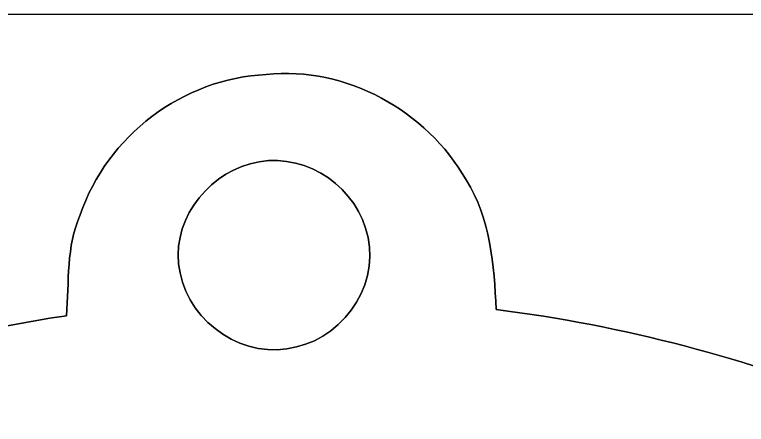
# Model space of a CAD drawing. Header units: centimetres. Extents: x -16.8 to 16.8, y -16.7 to 16.7.
# Drawn here: x -2.3 to 5.05, y 12.55 to 16.67 of the extents above; entities that cross this region are included whole.
import ezdxf

# ---------------------------------------------------------------- set-up
doc = ezdxf.new("R2010")
doc.units = ezdxf.units.CM
doc.header["$MEASUREMENT"] = 0
doc.layers.add('Layer 1', color=7, linetype='Continuous')

msp = doc.modelspace()

# ---------------------------------------------------------------- linework, layer by layer
at = {"layer": 'Layer 1', "color": 7}
for points, knots in [([(-16.77458, 16.66875), (-16.77458, 16.66875), (16.77458, 16.66875), (16.77458, 16.66875), (16.77458, 16.66875), (16.77458, 16.66875), (16.77458, -16.66875), (16.77458, -16.66875), (16.77458, -16.66875), (16.77458, -16.66875), (-16.77458, -16.66875), (-16.77458, -16.66875), (-16.77458, -16.66875), (-16.77458, -16.66875), (-16.77458, 16.66875), (-16.77458, 16.66875), (-16.77458, 16.66875), (-16.77458, 16.66875), (-16.77458, 16.66875), (-16.77458, 16.66875)], [0, 0, 0, 0, 0.1666667, 0.1666667, 0.1666667, 0.1666667, 0.3333333, 0.3333333, 0.3333333, 0.3333333, 0.5, 0.5, 0.5, 0.5, 0.6666667, 0.6666667, 0.6666667, 0.6666667, 1, 1, 1, 1]), ([(-1.63759, 14.65651), (-1.78294, 14.3383), (-1.7466, 13.98164), (-1.77729, 13.64262), (-1.77729, 13.64262), (-5.35587, 13.10957), (-8.69597, 11.21092), (-11.02113, 8.44515), (-11.02113, 8.44515), (-12.98293, 6.15139), (-14.20142, 3.24626), (-14.50093, 0.24553), (-14.50093, 0.24553), (-14.60077, -1.03928), (-14.56619, -2.33645), (-14.36829, -3.61068), (-14.36829, -3.61068), (-13.99787, -5.86775), (-13.10111, -8.03839), (-11.76549, -9.89577), (-11.76549, -9.89577), (-11.08781, -10.87049), (-10.25419, -11.72175), (-9.38001, -12.51973), (-9.38001, -12.51973), (-7.73994, -13.93296), (-5.80284, -15.00646), (-3.72216, -15.61147), (-3.72216, -15.61147), (-1.59773, -16.25776), (0.66358, -16.37383), (2.85891, -16.08702), (2.85891, -16.08702), (4.24744, -15.91698), (5.61799, -15.57126), (6.90386, -15.01599), (6.90386, -15.01599), (8.96832, -14.14921), (10.79853, -12.74269), (12.18812, -10.98867), (12.18812, -10.98867), (13.72729, -9.08509), (14.77151, -6.8072), (15.32996, -4.43018), (15.32996, -4.43018), (15.52751, -3.54789), (15.66686, -2.65077), (15.71166, -1.74696), (15.71166, -1.74696), (15.77799, 0.59373), (15.33066, 2.95875), (14.32913, 5.08035), (14.32913, 5.08035), (13.27679, 7.36071), (11.62756, 9.35179), (9.61461, 10.84933), (9.61461, 10.84933), (7.55015, 12.38179), (5.08988, 13.38439), (2.53753, 13.70436), (2.53753, 13.70436), (2.52024, 14.14921), (2.47932, 14.62158), (2.23732, 15.00858), (2.23732, 15.00858), (1.83974, 15.70249), (1.03329, 16.15369), (0.22966, 16.06585), (0.22966, 16.06585), (-0.60325, 16.03234), (-1.37478, 15.44602), (-1.63759, 14.65651)], [0, 0, 0, 0, 0.0526316, 0.0526316, 0.0526316, 0.0526316, 0.1052632, 0.1052632, 0.1052632, 0.1052632, 0.1578947, 0.1578947, 0.1578947, 0.1578947, 0.2105263, 0.2105263, 0.2105263, 0.2105263, 0.2631579, 0.2631579, 0.2631579, 0.2631579, 0.3157895, 0.3157895, 0.3157895, 0.3157895, 0.3684211, 0.3684211, 0.3684211, 0.3684211, 0.4210526, 0.4210526, 0.4210526, 0.4210526, 0.4736842, 0.4736842, 0.4736842, 0.4736842, 0.5263158, 0.5263158, 0.5263158, 0.5263158, 0.5789474, 0.5789474, 0.5789474, 0.5789474, 0.6315789, 0.6315789, 0.6315789, 0.6315789, 0.6842105, 0.6842105, 0.6842105, 0.6842105, 0.7368421, 0.7368421, 0.7368421, 0.7368421, 0.7894737, 0.7894737, 0.7894737, 0.7894737, 0.8421053, 0.8421053, 0.8421053, 0.8421053, 0.8947368, 0.8947368, 0.8947368, 0.8947368, 1, 1, 1, 1]), ([(0.06809, 15.16839), (0.55492, 15.31161), (1.08514, 14.99341), (1.2259, 14.52174), (1.2259, 14.52174), (1.40476, 14.02362), (1.03787, 13.43872), (0.53234, 13.32936), (0.53234, 13.32936), (0.02399, 13.18754), (-0.53728, 13.56184), (-0.63429, 14.07372), (-0.63429, 14.07372), (-0.74613, 14.55138), (-0.38911, 15.04809), (0.06809, 15.16839)], [0, 0, 0, 0, 0.2, 0.2, 0.2, 0.2, 0.4, 0.4, 0.4, 0.4, 0.6, 0.6, 0.6, 0.6, 1, 1, 1, 1])]:
    msp.add_open_spline(points, degree=3, knots=knots, dxfattribs=at)
at = {"layer": 'Layer 1', "color": 8}
for points, knots in [([(-1.63759, 14.65651), (-1.37478, 15.44602), (-0.60325, 16.03234), (0.22966, 16.06585), (0.22966, 16.06585), (1.03329, 16.15369), (1.83974, 15.70249), (2.23732, 15.00858), (2.23732, 15.00858), (2.47932, 14.62158), (2.52024, 14.14921), (2.53753, 13.70436), (2.53753, 13.70436), (5.08988, 13.38439), (7.55015, 12.38179), (9.61461, 10.84933), (9.61461, 10.84933), (11.62756, 9.35179), (13.27679, 7.36071), (14.32913, 5.08035), (14.32913, 5.08035), (15.33066, 2.95875), (15.77799, 0.59373), (15.71166, -1.74696), (15.71166, -1.74696), (15.66686, -2.65077), (15.52751, -3.54789), (15.32996, -4.43018), (15.32996, -4.43018), (14.77151, -6.8072), (13.72729, -9.08509), (12.18812, -10.98867), (12.18812, -10.98867), (10.79853, -12.74269), (8.96832, -14.14921), (6.90386, -15.01599), (6.90386, -15.01599), (5.61799, -15.57126), (4.24744, -15.91698), (2.85891, -16.08702), (2.85891, -16.08702), (0.66358, -16.37383), (-1.59773, -16.25776), (-3.72216, -15.61147), (-3.72216, -15.61147), (-5.80284, -15.00646), (-7.73994, -13.93296), (-9.38001, -12.51973), (-9.38001, -12.51973), (-10.25419, -11.72175), (-11.08781, -10.87049), (-11.76549, -9.89577), (-11.76549, -9.89577), (-13.10111, -8.03839), (-13.99787, -5.86775), (-14.36829, -3.61068), (-14.36829, -3.61068), (-14.56619, -2.33645), (-14.60077, -1.03928), (-14.50093, 0.24553), (-14.50093, 0.24553), (-14.20142, 3.24626), (-12.98293, 6.15139), (-11.02113, 8.44515), (-11.02113, 8.44515), (-8.69597, 11.21092), (-5.35587, 13.10957), (-1.77729, 13.64262), (-1.77729, 13.64262), (-1.7466, 13.98164), (-1.78294, 14.3383), (-1.63759, 14.65651), (-1.63759, 14.65651), (-1.63759, 14.65651), (-1.63759, 14.65651), (-1.63759, 14.65651)], [0, 0, 0, 0, 0.05, 0.05, 0.05, 0.05, 0.1, 0.1, 0.1, 0.1, 0.15, 0.15, 0.15, 0.15, 0.2, 0.2, 0.2, 0.2, 0.25, 0.25, 0.25, 0.25, 0.3, 0.3, 0.3, 0.3, 0.35, 0.35, 0.35, 0.35, 0.4, 0.4, 0.4, 0.4, 0.45, 0.45, 0.45, 0.45, 0.5, 0.5, 0.5, 0.5, 0.55, 0.55, 0.55, 0.55, 0.6, 0.6, 0.6, 0.6, 0.65, 0.65, 0.65, 0.65, 0.7, 0.7, 0.7, 0.7, 0.75, 0.75, 0.75, 0.75, 0.8, 0.8, 0.8, 0.8, 0.85, 0.85, 0.85, 0.85, 0.9, 0.9, 0.9, 0.9, 1, 1, 1, 1]), ([(0.06809, 15.16839), (-0.38911, 15.04809), (-0.74613, 14.55138), (-0.63429, 14.07372), (-0.63429, 14.07372), (-0.53728, 13.56184), (0.02399, 13.18754), (0.53234, 13.32936), (0.53234, 13.32936), (1.03787, 13.43872), (1.40476, 14.02362), (1.2259, 14.52174), (1.2259, 14.52174), (1.08514, 14.99341), (0.55492, 15.31161), (0.06809, 15.16839), (0.06809, 15.16839), (0.06809, 15.16839), (0.06809, 15.16839), (0.06809, 15.16839)], [0, 0, 0, 0, 0.1666667, 0.1666667, 0.1666667, 0.1666667, 0.3333333, 0.3333333, 0.3333333, 0.3333333, 0.5, 0.5, 0.5, 0.5, 0.6666667, 0.6666667, 0.6666667, 0.6666667, 1, 1, 1, 1])]:
    msp.add_open_spline(points, degree=3, knots=knots, dxfattribs=at)

doc.saveas('drawing.dxf')
